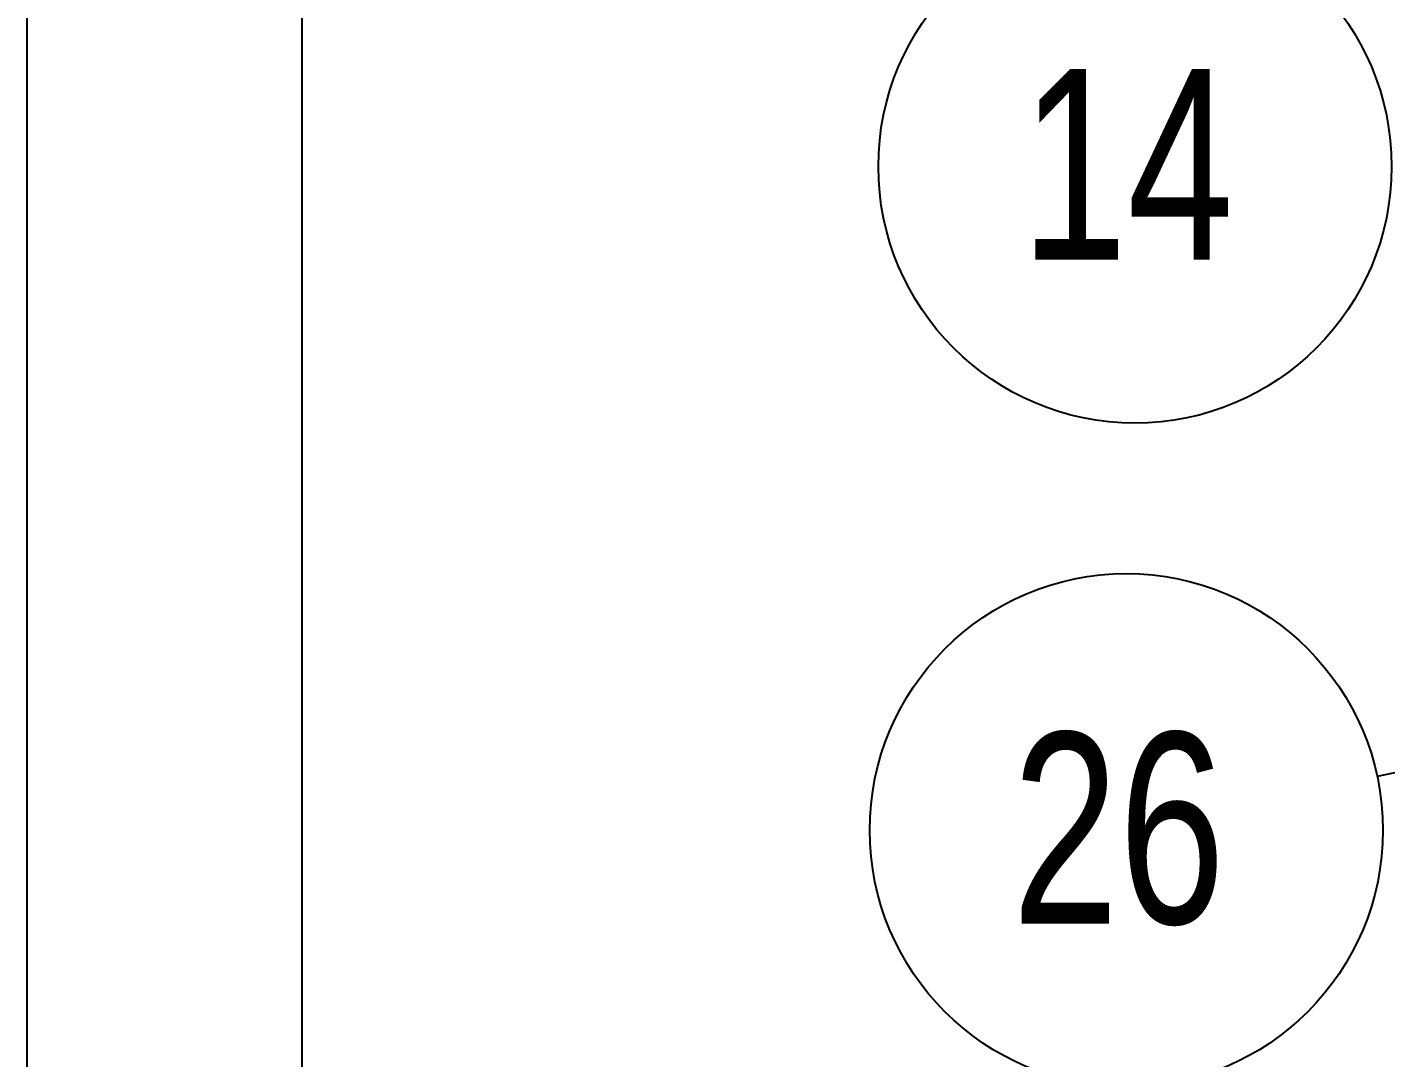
# Model space of a CAD drawing. Header units: inches. Extents: x 1 to 529, y 1 to 374.
# Drawn here: x 0.6 to 24.32, y 288.59 to 306.59 of the extents above; entities that cross this region are included whole.
import ezdxf

# ---------------------------------------------------------------- set-up
doc = ezdxf.new("R2010")
doc.units = ezdxf.units.IN
doc.header["$LTSCALE"] = 32
doc.header["$MEASUREMENT"] = 0
doc.layers.add('FORMAT', color=7, linetype='Continuous')
doc.styles.add('SLDTEXTSTYLE0', font='TXT', dxfattribs={"width": 0.75})
doc.dimstyles.new('SLDDIMSTYLE5', dxfattribs={"dimtxt": 0.18, "dimasz": 2.71875, "dimexe": 0, "dimexo": 0.0625, "dimgap": 0, "dimtad": 0, "dimtih": 1, "dimtoh": 1, "dimdec": 0, "dimrnd": 1e-09, "dimzin": 0, "dimdsep": 46, "dimtxsty": 'Standard', "dimsah": 1, "dimcen": 0.09, "dimadec": 0, "dimazin": 0, "dimtfac": 2.71875, "dimtdec": 0, "dimtofl": 0, "dimtmove": 0, "dimatfit": 3, "dimfxl": 0, "dimfrac": 2, "dimtolj": 1, "dimtzin": 0, "dimarcsym": 0})

# ---------------------------------------------------------------- blocks, each defined once
blk = doc.blocks.new('SW_NOTE_0_38')
at = {"layer": 'FORMAT', "color": 0}
blk.add_circle((-4.382, -0.937), 4.481, dxfattribs=at)
at = {"layer": 'FORMAT', "color": 0, "insert": (-4.516, 0.767), "char_height": 3.3333, "attachment_point": 2, "style": 'SLDTEXTSTYLE0'}
blk.add_mtext('26', dxfattribs=at)
blk = doc.blocks.new('SW_NOTE_0_39')
at = {"layer": 'FORMAT', "color": 0}
blk.add_circle((-4.432, 0.661), 4.481, dxfattribs=at)
at = {"layer": 'FORMAT', "color": 0, "insert": (-4.566, 2.365), "char_height": 3.3333, "attachment_point": 2, "style": 'SLDTEXTSTYLE0'}
blk.add_mtext('14', dxfattribs=at)

msp = doc.modelspace()

# ---------------------------------------------------------------- linework, layer by layer
at = {"color": 7, "linetype": 'Continuous', "lineweight": 25}
for p, q in [((0.598, 0.598), (0.598, 373.575)), ((5.398, 5.398), (5.398, 368.775))]:
    msp.add_line(p, q, dxfattribs=at)

# ---------------------------------------------------------------- block references
at = {"layer": 'FORMAT'}
for name, p in [('SW_NOTE_0_39', (24.376, 303.492)), ('SW_NOTE_0_38', (24.175, 293.5))]:
    msp.add_blockref(name, p, dxfattribs=at)

# ---------------------------------------------------------------- leaders
msp.add_leader([(40.569, 297.004), (24.175, 293.5)], dimstyle='SLDDIMSTYLE5', dxfattribs=at)

doc.saveas('drawing.dxf')
